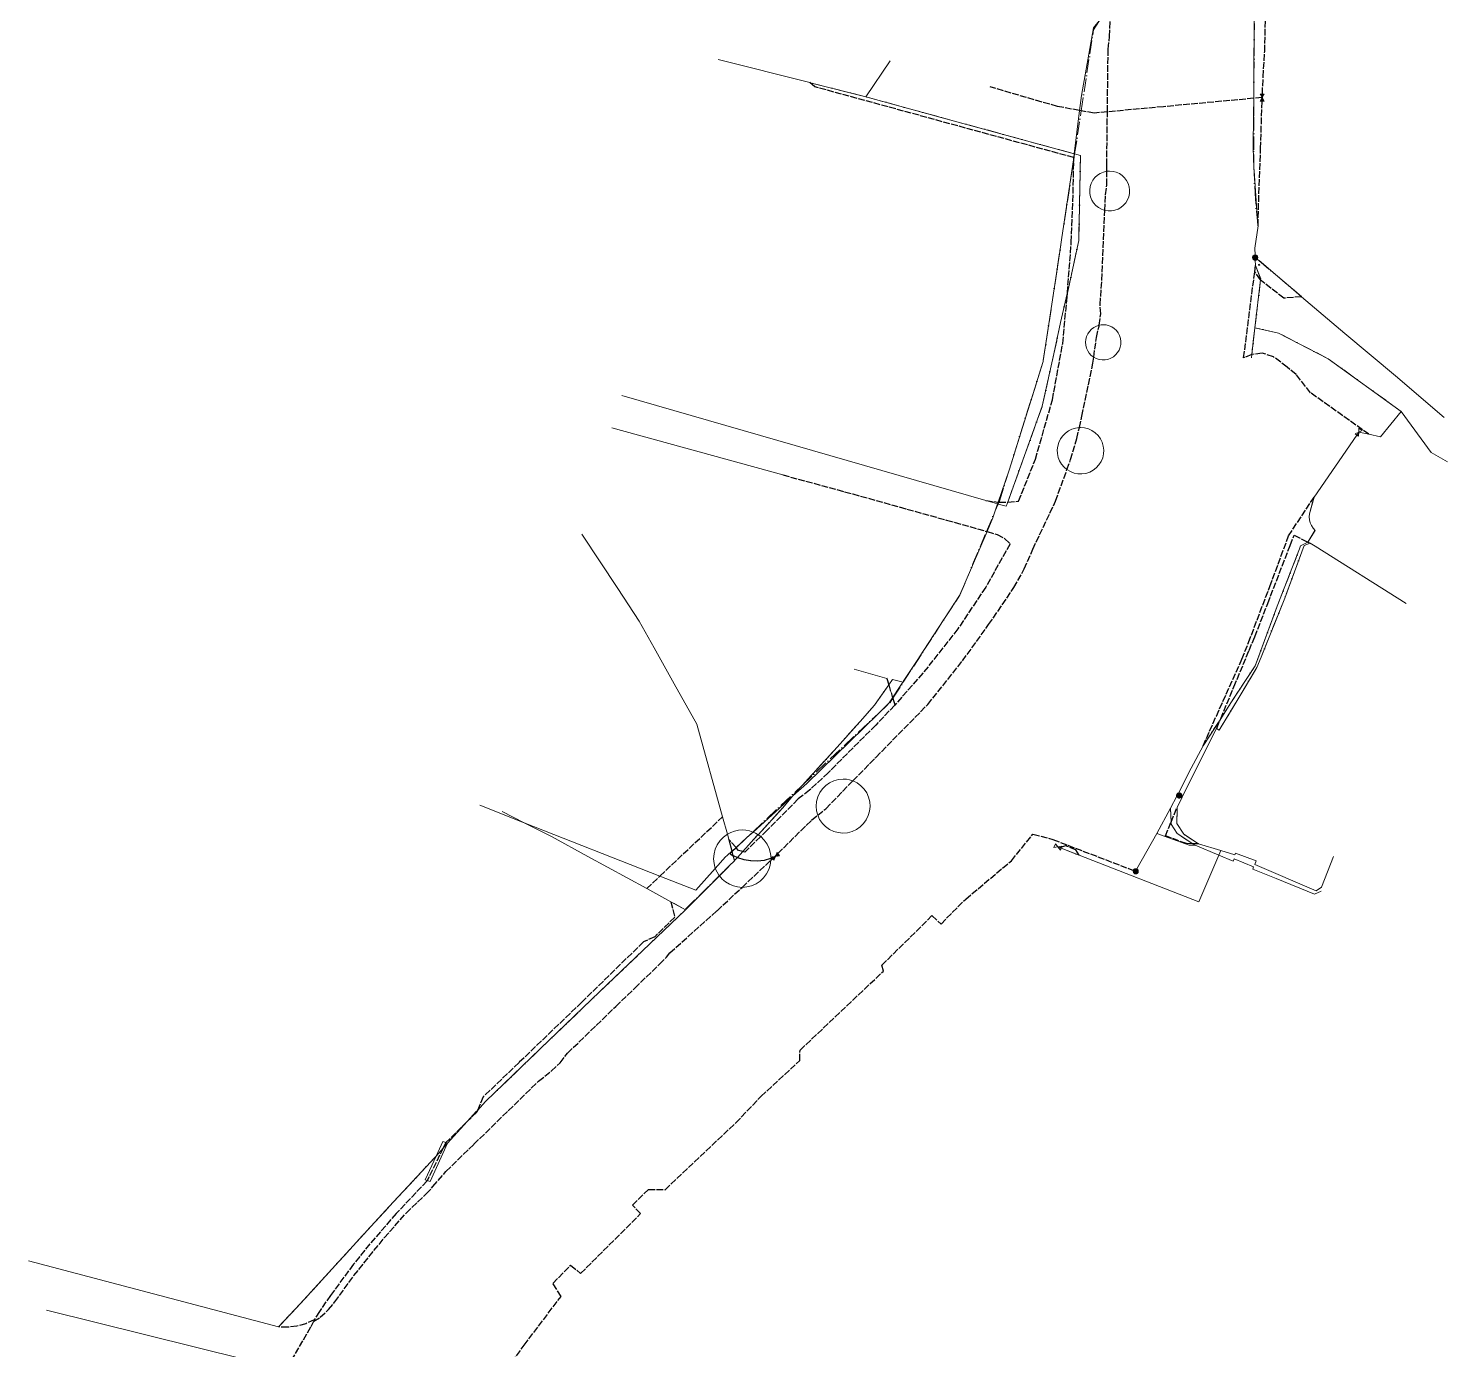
# Model space of a CAD drawing. Header units: metres. Extents: x 105265 to 106214, y 111498 to 118425.
# Drawn here: x 105862.2 to 106131.7, y 115483.2 to 115734.2 of the extents above; entities that cross this region are included whole.
import ezdxf

# ---------------------------------------------------------------- set-up
doc = ezdxf.new("R2010")
doc.units = ezdxf.units.M
doc.linetypes.add('DASHDOT', pattern=[3.556, 2.54, -0.508, 0, -0.508])
doc.linetypes.add('DASHED', pattern=[1.524, 1.27, -0.254])
for name, color, linetype, lineweight in [('30-RED-VANTI-EXIST', 52, 'CONTINUOUS', 13), ('30-RED-VANTI-PROY', 2, 'DASHED', 25), ('30-RED-VANTI-RETIRO', 8, 'DASHDOT', 13), ('30-RED-VANTI-SINCLAS', 9, 'CONTINUOUS', 5)]:
    doc.layers.add(name, color=color, linetype=linetype, lineweight=lineweight)

msp = doc.modelspace()

# ---------------------------------------------------------------- linework, layer by layer
at = {"layer": '30-RED-VANTI-EXIST'}
for points in [[(106063.3228, 115745.3469), (106065.4851, 115735.6001), (106064.4571, 115734.2741), (106062.1781, 115721.4271), (106061.7821, 115718.5933), (106061.7792, 115718.5692)], [(106094.8534, 115720.883), (106094.8951, 115727.6813), (106095.059, 115744.7726)], [(106010.5769, 115723.8748), (105993.1743, 115728.2673)], [(106021.2355, 115721.1551), (106025.8279, 115728.0153)], [(106010.6623, 115723.8533), (106010.5769, 115723.8748)], [(106021.2355, 115721.1551), (106010.6623, 115723.8533)], [(106060.7885, 115710.3364), (106038.4925, 115716.4435), (106021.2355, 115721.1551)], [(106061.7792, 115718.5692), (106060.7885, 115710.3364)], [(106094.9034, 115707.6951), (106094.7849, 115711.5181), (106094.8337, 115717.6605), (106094.8534, 115720.883)], [(106059.4721, 115683.8849), (106060.6179, 115689.1661), (106061.6213, 115693.9103), (106061.8303, 115703.9167), (106061.9441, 115710.0199), (106060.8592, 115710.3171)], [(106060.7885, 115710.3364), (106060.7021, 115709.6179)], [(106060.8592, 115710.3171), (106060.7885, 115710.3364)], [(106060.7021, 115709.6179), (106058.3894, 115694.0275)], [(106095.6665, 115696.6513), (106094.9207, 115707.1373), (106094.9034, 115707.6951)], [(106095.1096, 115691.1123), (106095.0485, 115692.4263), (106095.6741, 115696.6487)], [(106058.3894, 115694.0275), (106057.9927, 115691.3529), (106056.5324, 115681.7794)], [(106095.1163, 115690.9669), (106095.1096, 115691.1123)], [(106095.1248, 115690.7846), (106095.1163, 115690.9669)], [(106095.1394, 115690.4696), (106095.1248, 115690.7846)], [(106095.1479, 115690.2874), (106095.1394, 115690.4696)], [(106095.1479, 115690.3993), (106095.2963, 115690.3294)], [(106095.1547, 115690.1415), (106095.1479, 115690.2874)], [(106095.2003, 115689.1585), (106095.1547, 115690.1415)], [(106095.2003, 115689.1585), (106096.1841, 115686.5903), (106096.1657, 115686.4368)], [(106095.2963, 115690.3294), (106095.4478, 115690.2573)], [(106095.4478, 115690.2573), (106095.8021, 115690.0911)], [(106095.8021, 115690.0911), (106095.8719, 115690.0583), (106099.345, 115687.0927)], [(106096.1657, 115686.4368), (106095.0715, 115677.3011)], [(106099.345, 115687.0927), (106101.4383, 115685.3053), (106103.9319, 115683.1937)], [(106048.1459, 115644.1804), (106049.2217, 115647.2443), (106051.3547, 115653.0361), (106054.6931, 115662.3923), (106056.9161, 115672.3549), (106058.1995, 115678.3013), (106059.4609, 115683.8333), (106059.4721, 115683.8849)], [(106130.9919, 115660.2875), (106121.7719, 115668.1805), (106112.1777, 115676.2205), (106103.9363, 115683.1919)], [(106056.5324, 115681.7794), (106054.8885, 115671.0021)], [(106095.0715, 115677.3011), (106094.4917, 115672.1993)], [(106122.8854, 115661.384), (106109.0119, 115671.4201), (106099.5721, 115676.2881), (106095.0715, 115677.3011)], [(106054.8885, 115671.0021), (106054.8721, 115670.8941), (106048.7397, 115651.2391), (106048.4, 115650.237)], [(106094.4917, 115672.1993), (106094.4091, 115671.5673)], [(105974.8409, 115664.4609), (106043.9685, 115644.4865)], [(106116.7489, 115657.0654), (106118.9479, 115656.6083), (106122.8854, 115661.384)], [(106122.8854, 115661.384), (106128.5635, 115653.6021), (106131.6777, 115651.8229)], [(105972.9461, 115658.3179), (106005.4171, 115649.3569)], [(106106.3301, 115645.1449), (106114.4143, 115656.9212)], [(106114.4143, 115656.9212), (106114.7925, 115657.4721)], [(106114.7925, 115657.4721), (106116.7489, 115657.0654)], [(106048.4, 115650.237), (106046.3529, 115644.1978)], [(106043.9685, 115644.4865), (106046.2355, 115643.8516)], [(106046.2355, 115643.8516), (106045.7775, 115642.5005)], [(106046.3529, 115644.1978), (106046.2355, 115643.8516)], [(106046.2355, 115643.8516), (106046.3342, 115643.824)], [(106046.3342, 115643.824), (106047.8697, 115643.3939), (106048.1459, 115644.1804)], [(106105.155, 115636.6089), (106106.5047, 115638.8165), (106106.1318, 115639.2484), (106105.8284, 115639.7316), (106105.6015, 115640.2551), (106105.4562, 115640.8069), (106105.3958, 115641.3743), (106105.4219, 115641.9443), (106106.3301, 115645.1449)], [(106045.7775, 115642.5005), (106045.3393, 115641.2077), (106044.2207, 115638.6016)], [(105993.9917, 115584.3999), (105989.0981, 115602.0247), (105984.8397, 115609.6835), (105981.0103, 115616.4817), (105978.1509, 115621.6011), (105974.0905, 115627.7545), (105967.2649, 115638.0921)], [(106044.2207, 115638.6016), (106040.0726, 115628.9379)], [(106105.5859, 115636.3905), (106104.4291, 115635.9209), (106100.7373, 115625.9515), (106096.2693, 115614.7351), (106095.4597, 115612.7907), (106092.0811, 115607.1239), (106088.3197, 115600.9019), (106087.8128, 115601.2007)], [(106088.5836, 115603.053), (106090.5447, 115606.0793), (106095.1201, 115613.0773), (106099.3423, 115624.4329), (106103.5545, 115635.3219), (106103.7205, 115635.8711), (106105.1357, 115636.5773), (106105.155, 115636.6089)], [(106105.5791, 115636.3949), (106105.5859, 115636.3905)], [(106105.5893, 115636.3919), (106105.5859, 115636.3905)], [(106105.5859, 115636.3905), (106106.5035, 115635.8039), (106123.8101, 115624.9083)], [(106040.0726, 115628.9379), (106039.7465, 115628.1783), (106038.9761, 115626.4251), (106032.2093, 115616.0781), (106030.9219, 115614.1109), (106028.9159, 115611.0423), (106026.2828, 115607.0162)], [(106018.9751, 115612.4549), (106025.1734, 115610.6892)], [(106025.1734, 115610.6892), (106025.2439, 115610.6691)], [(106025.5445, 115609.4606), (106026.2629, 115610.4777), (106028.0291, 115610.0427)], [(106009.1326, 115590.3807), (106015.1769, 115596.9953), (106020.6349, 115603.0691), (106022.8459, 115605.6397), (106025.5445, 115609.4606)], [(106026.2828, 115607.0162), (106025.6621, 115606.0671), (106023.5468, 115603.9983)], [(106023.5468, 115603.9983), (106010.0109, 115590.7601), (106007.3628, 115588.3682)], [(106085.2509, 115597.9099), (106088.5836, 115603.053)], [(106081.2656, 115588.1762), (106085.8435, 115597.2949), (106087.8128, 115601.2007)], [(106087.8128, 115601.2007), (106087.8067, 115601.2043)], [(106087.8128, 115601.2007), (106087.8263, 115601.2275)], [(106080.5453, 115588.9202), (106083.0077, 115593.6797), (106085.2509, 115597.9099)], [(106007.3628, 115588.3682), (106008.8845, 115590.1093), (106009.1326, 115590.3807)], [(106080.2417, 115588.3334), (106080.5453, 115588.9202)], [(105956.3323, 115583.294), (105947.9311, 115586.5961)], [(106007.3628, 115588.3682), (106004.8295, 115586.0801), (105999.7954, 115581.5152)], [(106000.7439, 115581.0173), (106005.3679, 115586.0857), (106007.3628, 115588.3682)], [(106079.0719, 115586.0723), (106080.2417, 115588.3334)], [(106084.3668, 115579.3053), (106081.5969, 115581.0931), (106080.2427, 115583.1683), (106080.3101, 115586.2015)], [(106080.3101, 115586.2015), (106081.2656, 115588.1762)], [(106080.8498, 115588.3908), (106080.7097, 115588.4631)], [(106081.0119, 115588.3072), (106080.8498, 115588.3908)], [(106081.142, 115588.2401), (106081.0119, 115588.3072)], [(106081.2656, 115588.1762), (106081.142, 115588.2401)], [(105956.3323, 115583.294), (105952.1643, 115585.4211)], [(105994.9052, 115581.1102), (105993.9917, 115584.3999)], [(106076.4545, 115581.2597), (106079.0719, 115586.0723)], [(106079.163, 115583.4047), (106079.0719, 115586.0723)], [(105979.5891, 115570.7757), (105968.4015, 115576.8731), (105961.4855, 115580.6641), (105956.3323, 115583.294)], [(105982.1112, 115573.1615), (105956.3323, 115583.294)], [(105995.1742, 115580.1414), (105994.9052, 115581.1102)], [(105997.8416, 115577.8107), (106000.5353, 115580.7887), (106000.7439, 115581.0173)], [(105999.7954, 115581.5152), (105998.6254, 115580.4543)], [(106072.668, 115574.5012), (106076.4545, 115581.2597)], [(106083.7719, 115579.0163), (106082.5741, 115579.0107), (106076.4545, 115581.2597)], [(106083.3117, 115579.3119), (106080.3063, 115581.2425), (106079.1761, 115583.0231), (106079.163, 115583.4047)], [(105995.2017, 115580.0421), (105995.1742, 115580.1414)], [(105995.7717, 115577.8667), (105995.2017, 115580.0421)], [(105996.5576, 115578.5793), (105995.8126, 115577.9038)], [(105998.6254, 115580.4543), (105996.5576, 115578.5793)], [(106057.6901, 115578.6985), (106058.1105, 115578.5344)], [(106058.1105, 115578.5344), (106058.3125, 115578.4556)], [(106058.3125, 115578.4556), (106061.7229, 115577.1243)], [(106083.7719, 115579.0163), (106083.3117, 115579.3119)], [(106088.2497, 115577.1405), (106083.7719, 115579.0163)], [(106088.6259, 115578.0153), (106084.3668, 115579.3053)], [(105995.7717, 115577.8667), (105994.8835, 115577.0613), (105994.5791, 115576.7861), (105992.6228, 115574.6194)], [(105995.2787, 115575.0799), (105996.2479, 115576.0489)], [(105995.8126, 115577.9038), (105995.7717, 115577.8667)], [(105995.7944, 115577.7798), (105995.7717, 115577.8667)], [(105995.9747, 115577.0918), (105995.7944, 115577.7798)], [(105996.2479, 115576.0489), (105995.9747, 115577.0918)], [(105996.2479, 115576.0489), (105996.2862, 115576.0912)], [(105996.2862, 115576.0912), (105996.8333, 115576.6961)], [(105996.8333, 115576.6961), (105997.8416, 115577.8107)], [(106061.7229, 115577.1243), (106084.4281, 115568.2461), (106088.2497, 115577.1405)], [(106088.2497, 115577.1405), (106088.6213, 115578.0053)], [(106107.6435, 115570.2683), (106106.3899, 115569.7043), (106099.1531, 115572.6791), (106094.6871, 115574.4603), (106094.7981, 115574.9157), (106091.1357, 115576.4397), (106090.9673, 115576.0021), (106088.2497, 115577.1405)], [(106088.6345, 115578.0127), (106088.6259, 115578.0153)], [(106088.6345, 115578.0127), (106088.6259, 115578.0153)], [(106088.6345, 115578.0127), (106091.3041, 115577.2041), (106091.4115, 115577.4983), (106095.3145, 115576.0639), (106095.0947, 115575.3577), (106106.7111, 115570.3599), (106107.7081, 115571.0647), (106110.0129, 115576.9021)], [(105992.6228, 115574.6194), (105988.8979, 115570.4939), (105982.1112, 115573.1615)], [(105986.9606, 115566.7642), (105993.392, 115573.1936)], [(105993.392, 115573.1936), (105995.2787, 115575.0799)], [(106072.4333, 115574.0823), (106072.5063, 115574.2127)], [(106072.5063, 115574.2127), (106072.5967, 115574.374)], [(106072.5967, 115574.374), (106072.668, 115574.5012)], [(105984.1485, 115568.2907), (105979.5891, 115570.7757)], [(105986.9606, 115566.7642), (105984.1485, 115568.2907)], [(105947.452, 115528.6485), (105949.0099, 115530.3353), (105959.3889, 115540.3371), (105970.7035, 115551.2123), (105986.9606, 115566.7642)], [(105945.5165, 115526.5528), (105947.452, 115528.6485)], [(105941.7769, 115522.4236), (105943.5945, 115524.4717), (105945.5165, 115526.5528)], [(105939.6004, 115519.9709), (105940.9451, 115521.4863)], [(105940.9451, 115521.4863), (105941.7769, 115522.4236)], [(105909.7021, 115487.5161), (105913.7731, 115491.8957), (105923.8611, 115502.9483), (105930.7015, 115510.3727), (105939.4795, 115519.8347), (105939.6004, 115519.9709)], [(105862.1833, 115500.0793), (105909.7021, 115487.5161)], [(105906.1601, 115478.9603), (105903.3643, 115481.3277), (105865.6495, 115490.6951)]]:
    msp.add_lwpolyline(points, dxfattribs=at)
at = {"layer": '30-RED-VANTI-PROY'}
for points in [[(106067.0757, 115718.3035), (106067.2121, 115730.2299), (106067.4993, 115732.6159), (106067.5957, 115735.5501), (106067.3761, 115737.5605), (106067.6661, 115746.8181), (106067.8353, 115757.8347), (106067.9223, 115762.5871), (106068.3353, 115778.6323)], [(106096.4967, 115721.7007), (106096.6515, 115724.9571), (106096.9469, 115729.7933), (106097.1347, 115738.6457), (106098.9309, 115738.7617), (106099.0171, 115746.4235), (106100.3115, 115753.8641), (106100.3174, 115774.5928)], [(106060.7021, 115709.6179), (106011.5517, 115723.0515), (106010.5769, 115723.8748)], [(106061.7792, 115718.5692), (106057.5881, 115719.3281), (106044.8213, 115723.0429)], [(106096.4649, 115721.0325), (106094.884, 115720.8859)], [(106096.4596, 115720.858), (106096.4649, 115721.0325)], [(106096.4649, 115721.0325), (106096.4732, 115721.2069)], [(106096.4732, 115721.2069), (106096.4797, 115721.3429)], [(106096.4797, 115721.3429), (106096.4853, 115721.4624)], [(106096.4853, 115721.4624), (106096.4909, 115721.5796)], [(106096.4909, 115721.5796), (106096.4967, 115721.7007)], [(106062.1015, 115718.5109), (106061.7792, 115718.5692)], [(106067.0757, 115718.3035), (106064.5465, 115718.0681), (106062.1015, 115718.5109)], [(106066.9573, 115707.0297), (106066.9599, 115708.1783), (106067.0757, 115718.3035)], [(106094.8534, 115720.883), (106077.7363, 115719.2957), (106067.0757, 115718.3035)], [(106094.884, 115720.8859), (106094.8534, 115720.883)], [(106095.6741, 115696.6487), (106095.8425, 115702.7593), (106096.1719, 115711.3747), (106096.4446, 115720.3643)], [(106096.4446, 115720.3643), (106096.4483, 115720.4854)], [(106096.4483, 115720.4854), (106096.4519, 115720.6026)], [(106096.4519, 115720.6026), (106096.4555, 115720.7222)], [(106096.4555, 115720.7222), (106096.4596, 115720.858)], [(106059.4721, 115683.8849), (106060.2217, 115693.5877), (106060.5245, 115701.2627), (106060.6938, 115709.226)], [(106060.6938, 115709.226), (106060.7021, 115709.6179)], [(106066.6002, 115699.6022), (106066.7269, 115702.5787), (106066.9515, 115704.4139), (106066.9573, 115707.0297)], [(106065.5138, 115677.8036), (106065.8165, 115679.9685), (106065.6851, 115681.7367), (106066.0367, 115686.3707), (106066.6002, 115699.6022)], [(106095.0458, 115687.9525), (106095.2003, 115689.1585)], [(106094.4917, 115672.1993), (106092.9471, 115671.5707), (106095.0458, 115687.9525)], [(106095.0458, 115687.9525), (106095.0439, 115687.9551)], [(106096.1657, 115686.4368), (106095.0458, 115687.9525)], [(106103.9363, 115683.1919), (106100.5899, 115682.9321), (106096.3407, 115686.1999), (106096.1657, 115686.4368)], [(106048.1459, 115644.1804), (106050.2237, 115644.3739), (106053.4061, 115652.3435), (106056.6309, 115663.6035), (106058.5905, 115674.3359), (106059.4135, 115683.1269), (106059.4721, 115683.8849)], [(106064.4707, 115671.7026), (106064.9923, 115675.4675), (106065.4865, 115677.6081), (106065.5138, 115677.8036)], [(106116.7489, 115657.0654), (106105.6453, 115664.9521), (106102.8927, 115668.4183), (106101.1877, 115669.8145), (106098.6097, 115671.7981), (106096.4717, 115672.4971), (106094.4917, 115672.1993)], [(106061.7505, 115658.3545), (106062.2493, 115660.5211), (106064.3135, 115670.5681), (106064.4707, 115671.7026)], [(106059.3989, 115650.3594), (106060.0925, 115652.2685), (106061.2677, 115656.2575), (106061.7505, 115658.3545)], [(106005.4171, 115649.3569), (106018.7437, 115645.7357), (106036.5385, 115640.7693), (106044.1463, 115638.6226)], [(106018.7297, 115591.2382), (106023.0985, 115595.6949), (106027.3271, 115600.0347), (106032.9579, 115605.7433), (106039.5431, 115614.0155), (106044.5248, 115620.9177), (106049.3281, 115627.9453), (106051.2847, 115631.5048), (106052.9107, 115635.2269), (106057.2283, 115644.3855), (106059.3989, 115650.3594)], [(106043.9685, 115644.4865), (106046.3529, 115644.1978)], [(106046.3529, 115644.1978), (106046.4882, 115644.19)], [(106046.4882, 115644.19), (106048.1459, 115644.1804)], [(106085.2509, 115597.9099), (106087.7643, 115603.5491), (106092.6309, 115614.3857), (106093.8737, 115617.5215), (106097.9149, 115628.1395), (106101.4657, 115637.7643), (106106.3301, 115645.1449)], [(106044.2207, 115638.6016), (106046.1329, 115638.0621), (106047.5499, 115637.2745), (106048.5923, 115636.2469), (106043.9697, 115628.0181), (106038.6725, 115620.1079), (106032.0481, 115611.7067), (106026.7049, 115605.6189)], [(106044.1463, 115638.6226), (106044.2207, 115638.6016)], [(106088.5836, 115603.053), (106091.0975, 115609.1125), (106093.9753, 115616.0055), (106095.0581, 115618.6137), (106097.5091, 115624.9177), (106101.7709, 115635.9651), (106102.5381, 115637.9299), (106105.155, 115636.6089)], [(106105.155, 115636.6089), (106105.5791, 115636.3949)], [(106025.1457, 115610.7809), (106025.1734, 115610.6892)], [(106025.1734, 115610.6892), (106025.5445, 115609.4606)], [(106025.5445, 115609.4606), (106026.2828, 115607.0162)], [(106026.7049, 115605.6189), (106023.0835, 115601.8123), (106014.0695, 115592.7905), (106010.5303, 115589.4817), (106008.3849, 115587.7973), (106002.4857, 115581.8765), (106001.2392, 115580.6502)], [(106026.2828, 115607.0162), (106026.3126, 115606.9178)], [(106026.3126, 115606.9178), (106026.7049, 115605.6189)], [(106087.8263, 115601.2275), (106088.5836, 115603.053)], [(106012.0628, 115584.7097), (106013.6219, 115585.9551), (106017.9399, 115590.4325), (106018.7297, 115591.2382)], [(106079.163, 115583.4047), (106080.3101, 115586.2015)], [(105982.1112, 115573.1615), (105993.9917, 115584.3999)], [(106004.4945, 115577.4143), (106010.9159, 115583.7935), (106012.0628, 115584.7097)], [(105952.2217, 115478.3055), (105956.2955, 115484.0353), (105963.3279, 115493.3233), (105961.7831, 115495.7759), (105965.1547, 115499.2575), (105967.0451, 115497.6689), (105978.4315, 115509.0515), (105976.9023, 115510.6617), (105979.9129, 115513.6393), (105983.0849, 115513.5903), (105996.5111, 115526.2837), (106001.2819, 115531.2845), (106008.6651, 115538.1045), (106008.7077, 115540.0701), (106024.5389, 115555.0947), (106024.2389, 115556.2041), (106033.7571, 115565.6421), (106035.4811, 115564.0477), (106040.1761, 115568.7901), (106048.8343, 115576.0473), (106052.9459, 115581.1393), (106056.7347, 115580.0923), (106072.0128, 115574.2432)], [(106083.3117, 115579.3119), (106082.0981, 115579.3193), (106078.0863, 115580.7793), (106079.163, 115583.4047)], [(105995.1742, 115580.1414), (105995.1675, 115580.1489)], [(105995.2505, 115580.0552), (105995.1742, 115580.1414)], [(105996.5576, 115578.5793), (105995.2505, 115580.0552)], [(105996.5955, 115578.5366), (105996.5576, 115578.5793)], [(105997.8416, 115577.8107), (105997.0467, 115578.0271), (105996.5955, 115578.5366)], [(106001.2392, 115580.6502), (105998.2419, 115577.7017), (105997.8416, 115577.8107)], [(106058.3794, 115578.6368), (106058.1105, 115578.5344)], [(106061.7229, 115577.1243), (106061.1049, 115578.1561), (106059.0955, 115578.9099), (106058.3794, 115578.6368)], [(106084.3668, 115579.3053), (106083.3117, 115579.3119)], [(105995.4191, 115577.4073), (105995.9747, 115577.0918)], [(105995.9747, 115577.0918), (105996.0326, 115577.0617)], [(105996.0326, 115577.0617), (105996.8333, 115576.6961)], [(105996.8333, 115576.6961), (105998.0715, 115576.3011), (105999.3532, 115576.0854), (106000.6524, 115576.0531), (106001.9432, 115576.205), (106003.1995, 115576.538)], [(105997.6905, 115571.0148), (106003.192, 115576.1696)], [(106003.192, 115576.1696), (106003.5284, 115576.4848)], [(106003.1995, 115576.538), (106003.4205, 115576.6173)], [(106003.4205, 115576.6173), (106003.4593, 115576.6313)], [(106003.5284, 115576.4848), (106003.617, 115576.5679)], [(106003.617, 115576.5679), (106003.7027, 115576.6481)], [(106003.7027, 115576.6481), (106003.7901, 115576.7301)], [(106003.7901, 115576.7301), (106003.8895, 115576.8232)], [(106003.8895, 115576.8232), (106003.9527, 115576.8824)], [(106003.9527, 115576.8824), (106004.0653, 115576.9879), (106004.1001, 115577.0224)], [(106004.1001, 115577.0224), (106004.1425, 115577.0646)], [(106004.1425, 115577.0646), (106004.2394, 115577.1609)], [(106004.2394, 115577.1609), (106004.3246, 115577.2455)], [(106004.3246, 115577.2455), (106004.4081, 115577.3285)], [(106004.4081, 115577.3285), (106004.4945, 115577.4143)], [(105979.5891, 115570.7757), (105982.1112, 115573.1615)], [(106072.0128, 115574.2432), (106072.1483, 115574.1914)], [(106072.1483, 115574.1914), (106072.3194, 115574.1259)], [(106072.3194, 115574.1259), (106072.4333, 115574.0823)], [(105908.3585, 115474.5267), (105915.8881, 115487.6133), (105916.3675, 115488.5871), (105917.5989, 115489.3655), (105919.1695, 115490.8051), (105920.3615, 115492.2653), (105923.9911, 115497.2679), (105929.7607, 115504.4463), (105933.9023, 115509.1291), (105937.7117, 115512.7871), (105939.0075, 115514.1653), (105941.4825, 115517.0507), (105946.7709, 115522.2121), (105959.0391, 115534.1757), (105961.4565, 115536.1103), (105963.1479, 115537.6797), (105964.5449, 115539.5079), (105973.7087, 115548.3681), (105977.3185, 115551.8651), (105982.0363, 115556.4059), (105983.3245, 115557.7405), (105984.0059, 115558.5791), (105992.9465, 115566.5697), (105997.6905, 115571.0148)], [(105984.1877, 115568.2617), (105984.9231, 115565.3545), (105981.1101, 115561.6191), (105978.9943, 115560.6649), (105967.2897, 115549.2309), (105955.3515, 115537.7441), (105948.5617, 115531.2189), (105947.452, 115528.6485)], [(105947.452, 115528.6485), (105947.3149, 115528.3309), (105945.5165, 115526.5528)], [(105945.5165, 115526.5528), (105941.4681, 115522.5499)], [(105940.9451, 115521.4863), (105937.9281, 115515.3504)], [(105941.4681, 115522.5499), (105940.9451, 115521.4863)], [(105937.9281, 115515.3504), (105937.8869, 115515.2667), (105932.0377, 115509.0485), (105927.0121, 115503.2771), (105923.9029, 115499.4153), (105919.5625, 115493.5103), (105917.4313, 115490.4319), (105916.4667, 115488.8529), (105914.8718, 115488.1351), (105913.1867, 115487.6669), (105911.4501, 115487.4589), (105909.7021, 115487.5161)]]:
    msp.add_lwpolyline(points, dxfattribs=at)
at = {"layer": '30-RED-VANTI-RETIRO'}
for points in [[(106062.1015, 115718.5109), (106064.4363, 115733.9103), (106065.5703, 115735.6475), (106063.3228, 115745.3469)], [(106094.884, 115720.8859), (106094.9003, 115725.2765), (106095.0533, 115742.5461), (106095.059, 115744.7726)], [(106021.2355, 115721.1551), (106010.6623, 115723.8533)], [(106060.7885, 115710.3364), (106038.4925, 115716.4435), (106021.2355, 115721.1551)], [(106060.8592, 115710.3171), (106062.1015, 115718.5109)], [(106094.9034, 115707.6951), (106094.8677, 115711.0887), (106094.8715, 115717.5237), (106094.884, 115720.8859)], [(106059.4721, 115683.8849), (106060.6179, 115689.1661), (106061.6213, 115693.9103), (106061.8303, 115703.9167), (106061.9441, 115710.0199), (106060.8592, 115710.3171)], [(106060.6938, 115709.226), (106060.8592, 115710.3171)], [(106060.8592, 115710.3171), (106060.7885, 115710.3364)], [(106058.3894, 115694.0275), (106060.6938, 115709.226)], [(106095.6431, 115696.9181), (106095.1921, 115701.6441), (106094.9127, 115706.8127), (106094.9034, 115707.6951)], [(106056.5324, 115681.7794), (106058.3894, 115694.0275)], [(106095.1525, 115690.6409), (106095.2665, 115690.5445)], [(106095.2003, 115689.1585), (106096.1841, 115686.5903), (106096.1657, 115686.4368)], [(106095.2665, 115690.5445), (106095.4065, 115690.426)], [(106095.4065, 115690.426), (106095.5177, 115690.3319)], [(106095.5177, 115690.3319), (106095.8021, 115690.0911)], [(106095.8021, 115690.0911), (106099.345, 115687.0927)], [(106096.1657, 115686.4368), (106095.0715, 115677.3011)], [(106099.345, 115687.0927), (106103.9023, 115683.2357)], [(106048.1459, 115644.1804), (106049.2217, 115647.2443), (106051.3547, 115653.0361), (106054.6931, 115662.3923), (106056.9161, 115672.3549), (106058.1995, 115678.3013), (106059.4609, 115683.8333), (106059.4721, 115683.8849)], [(106054.8885, 115671.0021), (106054.9077, 115671.0635), (106056.5324, 115681.7794)], [(106095.0715, 115677.3011), (106094.4917, 115672.1993)], [(106122.8854, 115661.384), (106109.0119, 115671.4201), (106099.5721, 115676.2881), (106095.0715, 115677.3011)], [(106048.4, 115650.237), (106054.8885, 115671.0021)], [(106094.4917, 115672.1993), (106094.4091, 115671.5673)], [(106046.4882, 115644.19), (106046.5749, 115644.3961), (106048.4, 115650.237)], [(106043.9685, 115644.4865), (106046.2355, 115643.8516)], [(106045.7775, 115642.5005), (106046.3342, 115643.824)], [(106046.2355, 115643.8516), (106046.3342, 115643.824)], [(106046.3342, 115643.824), (106046.4882, 115644.19)], [(106046.3342, 115643.824), (106047.8697, 115643.3939), (106048.1459, 115644.1804)], [(106105.155, 115636.6089), (106106.5047, 115638.8165), (106106.1318, 115639.2484), (106105.8284, 115639.7316), (106105.6015, 115640.2551), (106105.4562, 115640.8069), (106105.3958, 115641.3743), (106105.4219, 115641.9443), (106106.3301, 115645.1449)], [(106044.1463, 115638.6226), (106045.7775, 115642.5005)], [(106040.0726, 115628.9379), (106044.1463, 115638.6226)], [(106105.5859, 115636.3905), (106104.4291, 115635.9209), (106100.7373, 115625.9515), (106096.2693, 115614.7351), (106095.4597, 115612.7907), (106092.0811, 115607.1239), (106088.3197, 115600.9019), (106087.8128, 115601.2007)], [(106088.5836, 115603.053), (106090.5447, 115606.0793), (106095.1201, 115613.0773), (106099.3423, 115624.4329), (106103.5545, 115635.3219), (106103.7205, 115635.8711), (106105.1357, 115636.5773), (106105.155, 115636.6089)], [(106105.5893, 115636.3919), (106105.5859, 115636.3905)], [(106026.3126, 115606.9178), (106039.0613, 115626.5337), (106040.0726, 115628.9379)], [(106025.5445, 115609.4606), (106026.2629, 115610.4777), (106028.0291, 115610.0427)], [(106009.1326, 115590.3807), (106015.1769, 115596.9953), (106020.6349, 115603.0691), (106022.8459, 115605.6397), (106025.5445, 115609.4606)], [(106023.5468, 115603.9983), (106025.7963, 115606.1235), (106026.3126, 115606.9178)], [(106009.1326, 115590.3807), (106023.5468, 115603.9983)], [(106085.2509, 115597.9099), (106088.5836, 115603.053)], [(106087.8128, 115601.2007), (106087.8067, 115601.2043)], [(105999.7621, 115581.5282), (106009.1326, 115590.3807)], [(106007.3628, 115588.3682), (106008.8845, 115590.1093), (106009.1326, 115590.3807)], [(106000.7439, 115581.0173), (106005.3679, 115586.0857), (106007.3628, 115588.3682)], [(106084.3668, 115579.3053), (106081.5969, 115581.0931), (106080.2427, 115583.1683), (106080.3101, 115586.2015)], [(106079.163, 115583.4047), (106079.0719, 115586.0723)], [(105997.8416, 115577.8107), (106000.5353, 115580.7887), (106000.7439, 115581.0173)], [(105998.6254, 115580.4543), (105999.7621, 115581.5282)], [(106083.3117, 115579.3119), (106080.3063, 115581.2425), (106079.1761, 115583.0231), (106079.163, 115583.4047)], [(105995.2505, 115580.0552), (105995.2401, 115580.0949)], [(105995.8126, 115577.9038), (105995.2505, 115580.0552)], [(105995.835, 115577.8181), (105996.5955, 115578.5366)], [(105996.5955, 115578.5366), (105998.6254, 115580.4543)], [(106057.6901, 115578.6985), (106058.1105, 115578.5344)], [(106058.1105, 115578.5344), (106058.3125, 115578.4556)], [(106058.3125, 115578.4556), (106061.7229, 115577.1243)], [(106083.7719, 115579.0163), (106083.3117, 115579.3119)], [(105995.2787, 115575.0799), (105996.2893, 115576.0791), (105996.2862, 115576.0912)], [(105995.4445, 115577.4493), (105995.7944, 115577.7798)], [(105995.7944, 115577.7798), (105995.835, 115577.8181)], [(105995.835, 115577.8181), (105995.8126, 115577.9038)], [(105996.0326, 115577.0617), (105995.835, 115577.8181)], [(105996.2862, 115576.0912), (105996.0326, 115577.0617)], [(105996.2479, 115576.0489), (105996.2862, 115576.0912)], [(105996.2862, 115576.0912), (105996.8333, 115576.6961)], [(105996.8333, 115576.6961), (105997.8416, 115577.8107)], [(105986.9495, 115566.8447), (105993.3831, 115573.2057)], [(105993.3831, 115573.2057), (105995.2787, 115575.0799)], [(105986.9606, 115566.7642), (105984.5923, 115568.1111)], [(105947.452, 115528.6485), (105949.0099, 115530.3353), (105959.3889, 115540.3371), (105970.7035, 115551.2123), (105986.9606, 115566.7642)], [(105945.5165, 115526.5528), (105947.452, 115528.6485)], [(105941.7769, 115522.4236), (105943.5945, 115524.4717), (105945.5165, 115526.5528)], [(105939.6004, 115519.9709), (105940.9451, 115521.4863)], [(105940.9451, 115521.4863), (105941.7769, 115522.4236)], [(105909.7021, 115487.5161), (105913.7731, 115491.8957), (105923.8611, 115502.9483), (105930.7015, 115510.3727), (105939.4795, 115519.8347), (105939.6004, 115519.9709)]]:
    msp.add_lwpolyline(points, dxfattribs=at)
at = {"layer": '30-RED-VANTI-SINCLAS'}
for points in [[(106096.1443, 115721.5765), (106096.0735, 115721.6971), (106096.4967, 115721.7007)], [(106096.4909, 115721.5796), (106096.1443, 115721.5765)], [(106096.2831, 115721.3411), (106096.2131, 115721.4601), (106096.4853, 115721.4624)], [(106096.4797, 115721.3429), (106096.2831, 115721.3411)], [(106096.3627, 115721.2059), (106096.4732, 115721.2069)], [(106096.4649, 115721.0325), (106096.3627, 115721.2059)], [(106096.4649, 115721.0325), (106096.3659, 115720.8573)], [(106096.4596, 115720.858), (106096.5671, 115720.8589), (106096.4649, 115721.0325)], [(106096.4732, 115721.2069), (106096.5641, 115721.2077), (106096.4649, 115721.0325)], [(106096.4853, 115721.4624), (106096.7093, 115721.4643), (106096.6413, 115721.3443), (106096.4797, 115721.3429)], [(106096.4967, 115721.7007), (106096.8447, 115721.7037), (106096.7759, 115721.5821), (106096.4909, 115721.5796)], [(106096.1539, 115720.4829), (106096.0851, 115720.3611), (106096.4446, 115720.3643)], [(106096.4483, 115720.4854), (106096.1539, 115720.4829)], [(106096.2885, 115720.7207), (106096.2205, 115720.6005), (106096.4519, 115720.6026)], [(106096.4555, 115720.7222), (106096.2885, 115720.7207)], [(106096.3659, 115720.8573), (106096.4596, 115720.858)], [(106096.4446, 115720.3643), (106096.8565, 115720.3679), (106096.7855, 115720.4883), (106096.4483, 115720.4854)], [(106096.4519, 115720.6026), (106096.7167, 115720.6049), (106096.6467, 115720.7239), (106096.4555, 115720.7222)], [(106066.9573, 115707.0297), (106066.3227, 115706.8808), (106065.7229, 115706.6253), (106065.1759, 115706.2708), (106064.6977, 115705.8277), (106064.3026, 115705.3092), (106064.0023, 115704.7306), (106063.8056, 115704.1091), (106063.7184, 115703.4631), (106063.7432, 115702.8117), (106063.8794, 115702.1742), (106064.1228, 115701.5695), (106064.4663, 115701.0154), (106064.8998, 115700.5285), (106065.4103, 115700.1231), (106065.9827, 115699.8113), (106066.6002, 115699.6022)], [(106066.6002, 115699.6022), (106067.2322, 115699.5029), (106067.872, 115699.5114), (106068.5011, 115699.6275), (106069.1018, 115699.8478), (106069.6569, 115700.166), (106070.1504, 115700.5731), (106070.5684, 115701.0574), (106070.899, 115701.6052), (106071.1326, 115702.2008), (106071.2627, 115702.8273), (106071.2855, 115703.4667), (106071.2003, 115704.1008), (106071.0097, 115704.7115), (106070.719, 115705.2814), (106070.3365, 115705.7943), (106069.8732, 115706.2355), (106069.3422, 115706.5925), (106068.7587, 115706.8549), (106068.1394, 115707.0155), (106067.5019, 115707.0695)], [(106067.5019, 115707.0695), (106066.9573, 115707.0297)], [(106095.1096, 115691.1123), (106095.03, 115691.1019), (106094.9532, 115691.0786), (106094.8813, 115691.043), (106094.8162, 115690.9961), (106094.7597, 115690.939), (106094.7134, 115690.8735), (106094.6786, 115690.8012), (106094.656, 115690.7242), (106094.6465, 115690.6445), (106094.6502, 115690.5644), (106094.6671, 115690.4859), (106094.6967, 115690.4113), (106094.7381, 115690.3426), (106094.7903, 115690.2816), (106094.8518, 115690.23), (106094.9209, 115690.1893), (106094.9958, 115690.1605), (106095.0745, 115690.1445), (106095.1547, 115690.1415)], [(106095.1163, 115690.9669), (106095.0606, 115690.9597), (106095.0068, 115690.9434), (106094.9565, 115690.9184), (106094.9109, 115690.8856), (106094.8714, 115690.8456), (106094.839, 115690.7998), (106094.8146, 115690.7492), (106094.7988, 115690.6952), (106094.7922, 115690.6395), (106094.7948, 115690.5833), (106094.8066, 115690.5284), (106094.8273, 115690.4762), (106094.8563, 115690.4281), (106094.8928, 115690.3854), (106094.9359, 115690.3493), (106094.9843, 115690.3208), (106095.0367, 115690.3006), (106095.0917, 115690.2894), (106095.1479, 115690.2874)], [(106095.1248, 115690.7846), (106095.0985, 115690.7818), (106095.0731, 115690.7746), (106095.0492, 115690.7633), (106095.0275, 115690.7482), (106095.0087, 115690.7296), (106094.9932, 115690.7082), (106094.9816, 115690.6844), (106094.974, 115690.6591), (106094.9708, 115690.6329), (106094.972, 115690.6065), (106094.9777, 115690.5806), (106094.9875, 115690.5561), (106095.0013, 115690.5336), (106095.0187, 115690.5136), (106095.0392, 115690.4969), (106095.0622, 115690.4838), (106095.087, 115690.4748), (106095.113, 115690.47), (106095.1394, 115690.4696)], [(106095.1321, 115691.1137), (106095.1096, 115691.1123)], [(106095.1321, 115690.9681), (106095.1163, 115690.9669)], [(106095.1321, 115690.7853), (106095.1248, 115690.7846)], [(106095.5177, 115690.3319), (106095.5624, 115690.4019), (106095.5946, 115690.4785), (106095.6132, 115690.5594), (106095.6178, 115690.6424), (106095.6081, 115690.7249), (106095.5846, 115690.8046), (106095.5479, 115690.8791), (106095.499, 115690.9462), (106095.4394, 115691.0041), (106095.3708, 115691.051), (106095.2952, 115691.0854), (106095.2148, 115691.1066), (106095.1321, 115691.1137)], [(106095.4065, 115690.426), (106095.4365, 115690.4752), (106095.4578, 115690.5288), (106095.4698, 115690.5852), (106095.4721, 115690.6428), (106095.4647, 115690.7), (106095.4477, 115690.755), (106095.4216, 115690.8065), (106095.3873, 115690.8528), (106095.3456, 115690.8926), (106095.2979, 115690.9249), (106095.2453, 115690.9486), (106095.1895, 115690.9632), (106095.1321, 115690.9681)], [(106095.2665, 115690.5445), (106095.2782, 115690.5674), (106095.286, 115690.592), (106095.2897, 115690.6175), (106095.2892, 115690.6432), (106095.2845, 115690.6686), (106095.2758, 115690.6928), (106095.2632, 115690.7153), (106095.2472, 115690.7354), (106095.228, 115690.7527), (106095.2064, 115690.7667), (106095.1827, 115690.7769), (106095.1578, 115690.7832), (106095.1321, 115690.7853)], [(106095.1394, 115690.4696), (106095.1648, 115690.4728), (106095.1893, 115690.4801), (106095.2123, 115690.4913), (106095.2331, 115690.506), (106095.2514, 115690.5239), (106095.2665, 115690.5445)], [(106095.1479, 115690.2874), (106095.1993, 115690.2937), (106095.2492, 115690.3078), (106095.2963, 115690.3294)], [(106095.1547, 115690.1415), (106095.2341, 115690.1518), (106095.3109, 115690.175), (106095.3827, 115690.2105), (106095.4478, 115690.2573)], [(106095.2963, 115690.3294), (106095.3376, 115690.3561), (106095.3746, 115690.3886), (106095.4065, 115690.426)], [(106095.4478, 115690.2573), (106095.4847, 115690.2927), (106095.5177, 115690.3319)], [(106095.7515, 115689.3423), (106095.8093, 115689.1487), (106096.0029, 115689.2065), (106095.9453, 115689.4001), (106095.7515, 115689.3423)], [(106065.5138, 115677.8036), (106064.979, 115677.6312), (106064.4803, 115677.372), (106064.0319, 115677.0332), (106063.6464, 115676.6244), (106063.3344, 115676.1569), (106063.1048, 115675.644), (106062.9641, 115675.0999), (106062.9161, 115674.54), (106062.9622, 115673.9799), (106063.1011, 115673.4353), (106063.3289, 115672.9216), (106063.6393, 115672.4531), (106064.0234, 115672.0429), (106064.4707, 115671.7026)], [(106064.4707, 115671.7026), (106064.9713, 115671.4405), (106065.5088, 115671.2661), (106066.068, 115671.1843), (106066.6329, 115671.1975), (106067.1876, 115671.3053), (106067.7164, 115671.5046), (106068.2043, 115671.7898), (106068.6373, 115672.1528), (106069.0034, 115672.5833), (106069.2921, 115673.0692), (106069.4951, 115673.5965), (106069.6068, 115674.1504), (106069.624, 115674.7153), (106069.5463, 115675.275), (106069.3757, 115675.8137), (106069.1171, 115676.3162), (106068.7779, 115676.7682), (106068.3678, 115677.1569), (106067.8982, 115677.4713), (106067.3825, 115677.7024), (106066.8354, 115677.8437), (106066.2723, 115677.8913)], [(106066.2723, 115677.8913), (106065.8906, 115677.8691), (106065.5138, 115677.8036)], [(106061.7505, 115658.3545), (106061.0312, 115658.2584), (106060.3374, 115658.0458), (106059.6878, 115657.7224), (106059.0999, 115657.2969), (106058.5897, 115656.7809), (106058.1709, 115656.1883), (106057.8549, 115655.5351), (106057.6501, 115654.8389), (106057.5622, 115654.1186), (106057.5934, 115653.3936), (106057.743, 115652.6836), (106058.0069, 115652.0076), (106058.3779, 115651.384), (106058.8461, 115650.8296), (106059.3989, 115650.3594)], [(106059.3989, 115650.3594), (106060.0471, 115649.9734), (106060.7516, 115649.7034), (106061.4918, 115649.5573), (106062.2461, 115649.5393), (106062.9924, 115649.6501), (106063.7089, 115649.8863), (106064.3748, 115650.2411), (106064.9705, 115650.7041), (106065.4787, 115651.2617), (106065.8846, 115651.8977), (106066.1762, 115652.5936), (106066.3451, 115653.3289), (106066.3863, 115654.0823), (106066.2986, 115654.8316), (106066.0846, 115655.5551), (106065.7506, 115656.2316), (106065.3062, 115656.8414), (106064.7645, 115657.3665), (106064.1413, 115657.7918), (106063.4548, 115658.1048), (106062.725, 115658.2963), (106061.9733, 115658.3607)], [(106061.9733, 115658.3607), (106061.7505, 115658.3545)], [(106114.4143, 115656.9212), (106114.1031, 115657.1259), (106114.7925, 115657.4721)], [(106114.7475, 115656.7021), (106114.4143, 115656.9212)], [(106114.7925, 115657.4721), (106114.7475, 115656.7021)], [(106115.4817, 115657.8183), (106114.8373, 115658.2421), (106114.7925, 115657.4721)], [(106114.7925, 115657.4721), (106115.4817, 115657.8183)], [(106016.8829, 115591.5833), (106015.9933, 115591.5055), (106015.1306, 115591.2745), (106014.3212, 115590.8973), (106013.5895, 115590.3854), (106012.9576, 115589.7543), (106012.4449, 115589.0232), (106012.0669, 115588.2142), (106011.8349, 115587.3518), (106011.7561, 115586.4623), (106011.8328, 115585.5726), (106012.0628, 115584.7097)], [(106018.7297, 115591.2382), (106018.1298, 115591.4287), (106017.5111, 115591.5444), (106016.8829, 115591.5833)], [(106012.0628, 115584.7097), (106012.4372, 115583.9027), (106012.9456, 115583.1726), (106013.5725, 115582.5414), (106014.299, 115582.0281), (106015.1034, 115581.6481), (106015.9614, 115581.4128), (106016.8471, 115581.3295), (106017.7338, 115581.4005), (106018.595, 115581.6238), (106019.4046, 115581.9925), (106020.1382, 115582.4957), (106020.7738, 115583.1181), (106021.2923, 115583.841), (106021.6779, 115584.6427), (106021.9192, 115585.499), (106022.0088, 115586.3841), (106021.944, 115587.2713), (106021.7268, 115588.134), (106021.3638, 115588.9462), (106020.8658, 115589.6834), (106020.2479, 115590.3234), (106019.5286, 115590.8469), (106018.7297, 115591.2382)], [(106080.5453, 115588.9202), (106080.4719, 115588.8867), (106080.4052, 115588.8415), (106080.3468, 115588.7859), (106080.2984, 115588.7214), (106080.2613, 115588.6498), (106080.2366, 115588.573), (106080.225, 115588.4932), (106080.2267, 115588.4126), (106080.2417, 115588.3334)], [(106080.7097, 115588.9497), (106080.6262, 115588.9421), (106080.5453, 115588.9202)], [(106081.142, 115588.2401), (106081.1736, 115588.3168), (106081.1917, 115588.3976), (106081.1958, 115588.4804), (106081.1859, 115588.5627), (106081.1621, 115588.6421), (106081.1251, 115588.7163), (106081.0761, 115588.7832), (106081.0165, 115588.8407), (106080.9479, 115588.8873), (106080.8725, 115588.9216), (106080.7923, 115588.9426), (106080.7097, 115588.9497)], [(106080.2417, 115588.3334), (106080.2706, 115588.2556), (106080.3124, 115588.1838), (106080.3657, 115588.1202), (106080.4291, 115588.0665), (106080.5007, 115588.0245), (106080.5785, 115587.9953), (106080.66, 115587.9797), (106080.743, 115587.9782), (106080.8251, 115587.9909), (106080.9038, 115588.0174), (106080.9769, 115588.0568), (106081.0421, 115588.1082), (106081.0977, 115588.1699), (106081.142, 115588.2401)], [(106080.7097, 115588.8041), (106080.6523, 115588.7992), (106080.5965, 115588.7848), (106080.5439, 115588.7612), (106080.4961, 115588.729), (106080.4544, 115588.6892), (106080.42, 115588.643), (106080.3939, 115588.5916), (106080.3768, 115588.5366), (106080.3693, 115588.4794), (106080.3715, 115588.4218), (106080.3834, 115588.3654), (106080.4046, 115588.3119), (106080.4345, 115588.2626), (106080.4724, 115588.2191), (106080.517, 115588.1827), (106080.5671, 115588.1542), (106080.6213, 115588.1347), (106080.678, 115588.1245), (106080.7357, 115588.1241), (106080.7925, 115588.1333), (106080.847, 115588.1521), (106080.8976, 115588.1797), (106080.9427, 115588.2155), (106080.9812, 115588.2584), (106081.0119, 115588.3072)], [(106080.7097, 115588.6213), (106080.6831, 115588.619), (106080.6572, 115588.6124), (106080.6329, 115588.6014), (106080.6107, 115588.5865), (106080.5913, 115588.568), (106080.5754, 115588.5466), (106080.5633, 115588.5228), (106080.5553, 115588.4973), (106080.5518, 115588.4708), (106080.5528, 115588.4441), (106080.5583, 115588.4179), (106080.5682, 115588.3931), (106080.5821, 115588.3703), (106080.5996, 115588.3501), (106080.6203, 115588.3332), (106080.6435, 115588.32), (106080.6686, 115588.3109), (106080.6949, 115588.3062), (106080.7216, 115588.306), (106080.748, 115588.3103), (106080.7733, 115588.3189), (106080.7967, 115588.3318), (106080.8177, 115588.3483), (106080.8355, 115588.3682), (106080.8498, 115588.3908)], [(106081.0119, 115588.3072), (106081.0341, 115588.3608), (106081.0468, 115588.4174), (106081.0498, 115588.4754), (106081.0428, 115588.533), (106081.0262, 115588.5886), (106081.0004, 115588.6405), (106080.9661, 115588.6873), (106080.9244, 115588.7277), (106080.8764, 115588.7603), (106080.8236, 115588.7844), (106080.7675, 115588.7991), (106080.7097, 115588.8041)], [(106080.8498, 115588.3908), (106080.8601, 115588.4157), (106080.866, 115588.4419), (106080.8673, 115588.4688), (106080.8641, 115588.4955), (106080.8564, 115588.5213), (106080.8445, 115588.5454), (106080.8286, 115588.5671), (106080.8093, 115588.5858), (106080.787, 115588.601), (106080.7625, 115588.6121), (106080.7365, 115588.619), (106080.7097, 115588.6213)], [(105994.9052, 115581.1102), (105994.1566, 115580.5588), (105993.5127, 115579.8883), (105992.9921, 115579.1181), (105992.61, 115578.2705), (105992.3776, 115577.3704), (105992.3015, 115576.4438), (105992.384, 115575.5178), (105992.6228, 115574.6194)], [(105997.7511, 115581.9133), (105997.0048, 115581.8618), (105996.2726, 115581.7085), (105995.5683, 115581.4564), (105994.9052, 115581.1102)], [(105999.7621, 115581.5282), (105999.1098, 115581.7409), (105998.4359, 115581.87), (105997.7511, 115581.9133)], [(105999.7954, 115581.5152), (105999.7621, 115581.5282)], [(106000.7439, 115581.0173), (106000.2819, 115581.2896), (105999.7954, 115581.5152)], [(106001.2392, 115580.6502), (106000.7439, 115581.0173)], [(106003.1995, 115576.538), (106003.1059, 115577.4722), (106002.8534, 115578.3764), (106002.4494, 115579.2238), (106001.9059, 115579.9894), (106001.2392, 115580.6502)], [(106057.1967, 115579.2913), (106056.9299, 115578.5677), (106057.6901, 115578.6985)], [(106057.6901, 115578.6985), (106057.1967, 115579.2913)], [(106057.6901, 115578.6985), (106058.4503, 115578.8291)], [(106058.3125, 115578.4556), (106058.1833, 115578.1055), (106057.6901, 115578.6985)], [(106058.3794, 115578.6368), (106058.3125, 115578.4556)], [(106058.4503, 115578.8291), (106058.3794, 115578.6368)], [(105997.6905, 115571.0148), (105998.612, 115571.0829), (105999.5087, 115571.3058), (106000.3548, 115571.6769), (106001.1261, 115572.1856), (106001.8004, 115572.8174), (106002.3582, 115573.554), (106002.7835, 115574.3742), (106003.0641, 115575.2546), (106003.192, 115576.1696)], [(106003.192, 115576.1696), (106003.1995, 115576.538)], [(106003.4295, 115576.7983), (106003.2915, 115576.7759), (106003.4205, 115576.6173)], [(106003.4205, 115576.6173), (106003.5284, 115576.4848)], [(106003.617, 115576.5679), (106003.4295, 115576.7983)], [(106003.5284, 115576.4848), (106003.7783, 115576.1777), (106003.8281, 115576.3085), (106003.617, 115576.5679)], [(106003.6993, 115576.8417), (106003.5629, 115576.8197), (106003.7027, 115576.6481)], [(106003.7901, 115576.7301), (106003.6993, 115576.8417)], [(106003.7027, 115576.6481), (106003.8763, 115576.4349), (106003.9255, 115576.5637), (106003.7901, 115576.7301)], [(106003.9527, 115576.8824), (106003.8541, 115576.8665)], [(106003.8541, 115576.8665), (106003.8895, 115576.8232)], [(106003.8895, 115576.8232), (106003.9813, 115576.7105), (106004.0529, 115576.8985)], [(106004.0529, 115576.8985), (106003.9527, 115576.8824)], [(106004.1425, 115577.0646), (106004.2517, 115576.9305), (106004.0529, 115576.8985)], [(106004.0529, 115576.8985), (106004.1001, 115577.0224)], [(106004.1001, 115577.0224), (106004.1245, 115577.0867)], [(106004.1245, 115577.0867), (106004.1425, 115577.0646)], [(106004.1805, 115577.2333), (106004.2295, 115577.3623), (106004.3246, 115577.2455)], [(106004.2394, 115577.1609), (106004.1805, 115577.2333)], [(106004.3246, 115577.2455), (106004.5429, 115576.9775), (106004.4067, 115576.9555), (106004.2394, 115577.1609)], [(106004.2777, 115577.4887), (106004.3275, 115577.6193), (106004.4945, 115577.4143)], [(106004.4081, 115577.3285), (106004.2777, 115577.4887)], [(106004.4945, 115577.4143), (106004.8145, 115577.0213), (106004.6763, 115576.9989), (106004.4081, 115577.3285)], [(105992.6228, 115574.6194), (105992.9506, 115573.8844), (105993.3831, 115573.2057)], [(105993.3831, 115573.2057), (105993.392, 115573.1936)], [(105993.392, 115573.1936), (105993.94, 115572.5687), (105994.5767, 115572.0344), (105995.2873, 115571.6032), (105996.0552, 115571.285), (105996.8625, 115571.0874), (105997.6905, 115571.0148)], [(106072.0128, 115574.2432), (106071.9882, 115574.1632), (106071.9777, 115574.0801), (106071.9816, 115573.9965), (106071.9999, 115573.9148), (106072.0319, 115573.8374), (106072.0767, 115573.7666), (106072.133, 115573.7047), (106072.1991, 115573.6533), (106072.273, 115573.614), (106072.3526, 115573.588), (106072.4355, 115573.5761), (106072.5192, 115573.5786), (106072.6013, 115573.5954), (106072.6792, 115573.6261), (106072.7507, 115573.6697), (106072.8136, 115573.7249), (106072.8661, 115573.7902), (106072.9066, 115573.8634), (106072.934, 115573.9426), (106072.9473, 115574.0253), (106072.9462, 115574.109), (106072.9308, 115574.1913), (106072.9014, 115574.2697), (106072.859, 115574.3419), (106072.8049, 115574.4058), (106072.7406, 115574.4594), (106072.668, 115574.5012)], [(106072.4631, 115574.5475), (106072.3811, 115574.5404), (106072.3015, 115574.5196), (106072.2265, 115574.4857), (106072.1584, 115574.4397), (106072.0989, 115574.3828), (106072.05, 115574.3167), (106072.0128, 115574.2432)], [(106072.1483, 115574.1914), (106072.1305, 115574.1349), (106072.1227, 115574.0762), (106072.1252, 115574.017), (106072.1379, 115573.9592), (106072.1604, 115573.9044), (106072.1921, 115573.8544), (106072.232, 115573.8106), (106072.2788, 115573.7744), (106072.3312, 115573.7469), (106072.3876, 115573.7288), (106072.4463, 115573.7208), (106072.5055, 115573.7231), (106072.5634, 115573.7356), (106072.6182, 115573.7579), (106072.6683, 115573.7894), (106072.7123, 115573.8291), (106072.7487, 115573.8758), (106072.7764, 115573.9282), (106072.7946, 115573.9845), (106072.8029, 115574.0431), (106072.8008, 115574.1023), (106072.7885, 115574.1602), (106072.7664, 115574.2152), (106072.7351, 115574.2654), (106072.6955, 115574.3095), (106072.6489, 115574.346), (106072.5967, 115574.374)], [(106072.4631, 115574.4021), (106072.406, 115574.3972), (106072.3505, 115574.3829), (106072.2982, 115574.3594), (106072.2506, 115574.3275), (106072.209, 115574.2881), (106072.1746, 115574.2423), (106072.1483, 115574.1914)], [(106072.3194, 115574.1259), (106072.3103, 115574.1001), (106072.3059, 115574.0731), (106072.3061, 115574.0458), (106072.3111, 115574.0189), (106072.3206, 115573.9933), (106072.3345, 115573.9697), (106072.3522, 115573.9489), (106072.3732, 115573.9314), (106072.3969, 115573.9178), (106072.4226, 115573.9086), (106072.4495, 115573.9039), (106072.4769, 115573.9039), (106072.5038, 115573.9086), (106072.5295, 115573.9179), (106072.5532, 115573.9316), (106072.5742, 115573.9491), (106072.5919, 115573.9699), (106072.6056, 115573.9935), (106072.6152, 115574.0191), (106072.6201, 115574.046), (106072.6203, 115574.0733), (106072.6158, 115574.1003), (106072.6068, 115574.1261), (106072.5934, 115574.1499), (106072.5761, 115574.1711), (106072.5554, 115574.1889), (106072.5319, 115574.2029), (106072.5063, 115574.2127)], [(106072.4631, 115574.2193), (106072.4373, 115574.2171), (106072.4123, 115574.2107), (106072.3886, 115574.2004), (106072.3669, 115574.1863), (106072.3478, 115574.1689), (106072.3318, 115574.1485), (106072.3194, 115574.1259)], [(106072.668, 115574.5012), (106072.6022, 115574.5265), (106072.5334, 115574.5421), (106072.4631, 115574.5475)], [(106072.5967, 115574.374), (106072.5536, 115574.3893), (106072.5087, 115574.3988), (106072.4631, 115574.4021)], [(106072.5063, 115574.2127), (106072.4849, 115574.2175), (106072.4631, 115574.2193)], [(105941.7769, 115522.4236), (105938.4631, 115515.1591), (105937.9281, 115515.3504)], [(105939.6004, 115519.9709), (105940.8737, 115522.7623), (105941.4681, 115522.5499)], [(105941.4681, 115522.5499), (105941.7831, 115522.4371), (105941.7769, 115522.4236)], [(105937.5537, 115515.4843), (105939.6004, 115519.9709)], [(105937.9281, 115515.3504), (105937.5537, 115515.4843)]]:
    msp.add_lwpolyline(points, dxfattribs=at)

doc.saveas('drawing.dxf')
